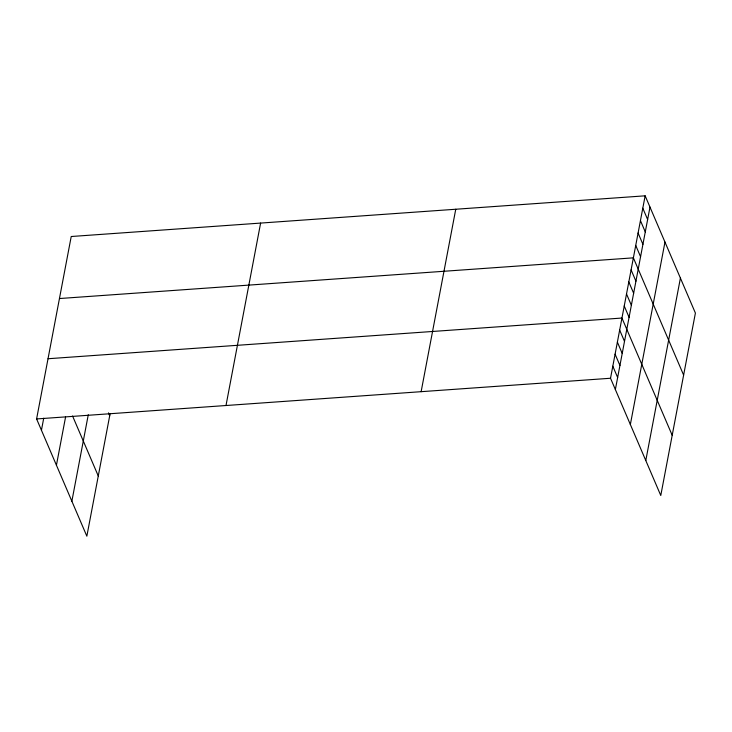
<?xml version="1.0" encoding="UTF-8"?>
<svg xmlns="http://www.w3.org/2000/svg" width="732" height="732" viewBox="0 0 732 732"><rect width="100%" height="100%" fill="white"/><g stroke="black" fill="none" stroke-linecap="round" stroke-linejoin="round"><path stroke-width="1.1" d="M110.093 413.708L86.852 536.181L36.6 418.942L71.224 236.509L645.148 195.819L695.4 313.058L660.776 495.491L610.525 378.252L645.148 195.819M41.44 430.233L43.728 418.192M56.428 465.195L65.569 417.039M71.864 501.219L88.279 414.742M225.996 405.519L260.619 223.077M421.129 391.684L455.752 209.242M615.365 389.543L649.989 207.11M630.353 424.514L664.976 242.072M645.789 460.529L680.412 278.096M59.457 298.537L633.372 257.847L683.624 375.086M48.028 358.735L621.953 318.045L672.196 435.293M36.6 418.942L610.525 378.252M642.797 208.217L647.637 219.518M640.445 220.625L645.285 231.925M638.084 233.032L642.925 244.323M635.733 245.44L640.573 256.731M631.094 269.888L635.934 281.18M628.806 281.93L633.647 293.221M626.519 293.971L631.359 305.262M624.231 306.003L629.072 317.304M619.665 330.086L624.506 341.387M617.378 342.128L622.218 353.428M615.09 354.169L619.931 365.469M612.812 366.21L617.652 377.502M108.455 412.866L109.709 415.776M72.569 416.005L98.28 475.983"/></g></svg>
